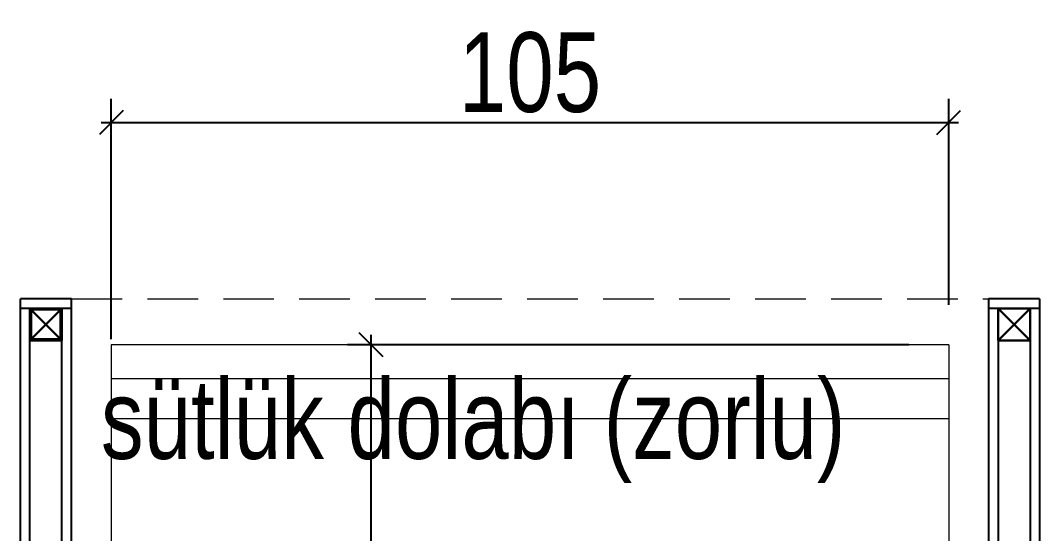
# Model space of a CAD drawing. Header units: millimetres. Extents: x -8661 to -6074, y -6678 to -5257.
# Drawn here: x -8308.3 to -8180.5, y -6125.3 to -6060.9 of the extents above; entities that cross this region are included whole.
import ezdxf

# ---------------------------------------------------------------- set-up
doc = ezdxf.new("R2010")
doc.units = ezdxf.units.MM
doc.linetypes.add('HIDDEN', pattern=[9.525, 6.35, -3.175])
for name, color, linetype, lineweight in [('alcıpan', 14, 'Continuous', 25), ('KP', 167, 'Continuous', 30), ('mutfakyazı', 7, 'Continuous', 20), ('mutfakölçü', 251, 'Continuous', 20), ('tarama', 253, 'Continuous', 9), ('tezgahekipman', 146, 'Continuous', 20)]:
    doc.layers.add(name, color=color, linetype=linetype, lineweight=lineweight)
doc.styles.add('ATU', font='GOTHIC.TTF', dxfattribs={"width": 0.8})
doc.styles.add('UBN', font='GOTHIC.TTF', dxfattribs={"width": 0.8})
doc.dimstyles.new('U_DIM_1_50', dxfattribs={"dimtxt": 10, "dimasz": 3, "dimexe": 3, "dimexo": 5, "dimgap": 1, "dimtad": 1, "dimdec": 0, "dimrnd": 0.5, "dimzin": 11, "dimtxsty": 'ATU', "dimblk": 'OBLIQUE', "dimcen": 1.5, "dimdle": 1.25, "dimclrd": 251, "dimclre": 251, "dimclrt": 1, "dimadec": 0, "dimazin": 0, "dimtfac": 1.25, "dimtdec": 0, "dimtix": 1, "dimtofl": 0, "dimtmove": 1, "dimatfit": 3, "dimldrblk": 'OBLIQUE', "dimfxl": 5, "dimtolj": 1, "dimtzin": 0, "dimarcsym": 0})

# ---------------------------------------------------------------- blocks, each defined once
blk = doc.blocks.new('alçıpanplan')
at = {"layer": 'alcıpan'}
for p, q in [((6.4, 578.68, 0), (0, 578.68, 0)), ((0, 0), (0, 578.68, 0)), ((6.4, 490.68, 0), (6.4, 578.68, 0)), ((121.4, 578.68, 0), (121.4, 490.68, 0)), ((127.8, 578.68, 0), (121.4, 578.68, 0)), ((127.8, 578.68, 0), (127.8, 484.28, 0)), ((6.4, 577.48, 0), (0, 577.48, 0)), ((1.2, 0), (1.2, 577.48, 0)), ((5.2, 489.48, 0), (5.2, 577.48, 0)), ((127.8, 577.48, 0), (121.4, 577.48, 0)), ((122.6, 577.48, 0), (122.6, 489.48, 0)), ((126.6, 577.48, 0), (126.6, 485.48, 0))]:
    blk.add_line(p, q, dxfattribs=at)
at = {"layer": 'KP'}
for p, q in [((1.2, 573.48, 0), (5.2, 577.48, 0)), ((5.2, 573.48, 0), (1.2, 577.48, 0)), ((122.6, 573.48, 0), (126.6, 577.48, 0)), ((126.6, 573.48, 0), (122.6, 577.48, 0))]:
    blk.add_line(p, q, dxfattribs=at)
at = {"layer": 'KP', "elevation": 0}
for points in [[(5.2, 573.48), (1.2, 573.48), (1.2, 577.48), (5.2, 577.48)], [(5.05, 573.63), (1.35, 573.63), (1.35, 577.33), (5.05, 577.33)], [(126.6, 573.48), (122.6, 573.48), (122.6, 577.48), (126.6, 577.48)]]:
    blk.add_lwpolyline(points, close=True, dxfattribs=at)
at = {"layer": 'tarama', "linetype": 'HIDDEN'}
blk.add_line((6.4, 578.68, 0), (121.4, 578.68, 0), dxfattribs=at)
blk = doc.blocks.new('lena 2500 928')
for p, q in [((38605.4, -15738), (38605.4, -15088)), ((39655.4, -15738), (39655.4, -15088))]:
    blk.add_line(p, q)
at = {"linetype": 'Continuous'}
for p, q in [((38605.4, -15645.2), (39655.4, -15645.2)), ((38605.4, -15695.2), (39655.4, -15695.2)), ((38605.4, -15738), (39655.4, -15738))]:
    blk.add_line(p, q, dxfattribs=at)
blk = doc.blocks.new('tezgah yerleşim d6 revizyon')
at = {"layer": 'tezgahekipman', "xscale": 0.0999999999985448, "yscale": 0.0999999999985448, "zscale": 0.0999999999985448, "rotation": 180}
blk.add_blockref('lena 2500 928', (3849.14, -1329.05, 0), dxfattribs=at)
blk = doc.blocks.new('_Oblique')
at = {"color": 0, "linetype": 'ByBlock', "lineweight": -2}
blk.add_line((-0.5, -0.5), (0.5, 0.5), dxfattribs=at)
blk = doc.blocks.new('*D722')
at = {"layer": 'DEFPOINTS', "color": 0, "transparency": 16777216}
for p in [(-8191.9, -6073.74), (-8191.9, -6101.6, 0), (-8296.9, -6105.88, 0)]:
    blk.add_point(p, dxfattribs=at)
at = {"layer": 'mutfakölçü', "color": 251, "lineweight": -2, "transparency": 16777216}
for p, q in [((-8296.9, -6100.88), (-8296.9, -6070.74)), ((-8191.9, -6096.6), (-8191.9, -6070.74)), ((-8298.15, -6073.74), (-8190.65, -6073.74))]:
    blk.add_line(p, q, dxfattribs=at)
at = {"layer": 'mutfakölçü', "color": 251, "lineweight": -2, "transparency": 16777216, "xscale": 3, "yscale": 3, "zscale": 3, "rotation": 180}
blk.add_blockref('_Oblique', (-8296.9, -6073.74), dxfattribs=at)
at = {"layer": 'mutfakölçü', "color": 251, "lineweight": -2, "transparency": 16777216, "xscale": 3, "yscale": 3, "zscale": 3}
blk.add_blockref('_Oblique', (-8191.9, -6073.74), dxfattribs=at)
at = {"layer": 'mutfakölçü', "color": 1, "transparency": 16777216, "insert": (-8244.4, -6067.48), "char_height": 10, "attachment_point": 5, "style": 'ATU'}
blk.add_mtext('\\A1;105', dxfattribs=at)
blk = doc.blocks.new('*D738')
at = {"layer": 'DEFPOINTS', "color": 0, "transparency": 16777216}
for p in [(-8264.3, -6101.6), (-8191.9, -6101.6, 0), (-8191.9, -6166.6, 0)]:
    blk.add_point(p, dxfattribs=at)
at = {"layer": 'mutfakölçü', "color": 251, "lineweight": -2, "transparency": 16777216}
for p, q in [((-8264.3, -6167.85), (-8264.3, -6100.35)), ((-8196.9, -6101.6), (-8267.3, -6101.6)), ((-8196.9, -6166.6), (-8267.3, -6166.6))]:
    blk.add_line(p, q, dxfattribs=at)
at = {"layer": 'mutfakölçü', "color": 251, "lineweight": -2, "transparency": 16777216, "xscale": 3, "yscale": 3, "zscale": 3}
for p, rotation in [((-8264.3, -6101.6), 90), ((-8264.3, -6166.6), 270)]:
    blk.add_blockref('_Oblique', p, dxfattribs=dict(at, rotation=rotation))
at = {"layer": 'mutfakölçü', "color": 1, "transparency": 16777216, "insert": (-8270.55, -6134.1), "char_height": 10, "attachment_point": 5, "rotation": 90, "style": 'ATU'}
blk.add_mtext('\\A1;65', dxfattribs=at)

msp = doc.modelspace()

# ---------------------------------------------------------------- block references
at = {"layer": 'alcıpan'}
msp.add_blockref('alçıpanplan', (-8308.3, -6674.53, 0), dxfattribs=at)
at = {"layer": 'tezgahekipman'}
msp.add_blockref('tezgah yerleşim d6 revizyon', (-8180.5, -6346.35, 0), dxfattribs=at)

# ---------------------------------------------------------------- texts
at = {"layer": 'mutfakyazı', "insert": (-8298.2, -6105.91, 0), "char_height": 10, "attachment_point": 1, "style": 'UBN'}
msp.add_mtext_dynamic_manual_height_columns('sütlük dolabı (zorlu)', width=246.3667, gutter_width=1, heights=[0], dxfattribs=at)

# ---------------------------------------------------------------- dimensions: what is measured, and where the dimension line sits
at = {"layer": 'mutfakölçü'}
dim = msp.add_linear_dim(base=(-8191.9, -6073.74), p1=(-8296.9, -6105.88, 0), p2=(-8191.9, -6101.6, 0), dimstyle='U_DIM_1_50', dxfattribs=at)
dim.commit()
dim.dimension.update_dxf_attribs({"geometry": '*D722', "text_midpoint": (-8244.4, -6067.48)})
dim = msp.add_linear_dim(base=(-8264.3, -6101.6), p1=(-8191.9, -6166.6, 0), p2=(-8191.9, -6101.6, 0), angle=90, dimstyle='U_DIM_1_50', dxfattribs=at)
dim.commit()
dim.dimension.update_dxf_attribs({"geometry": '*D738', "text_midpoint": (-8270.55, -6134.1)})

doc.saveas('drawing.dxf')
